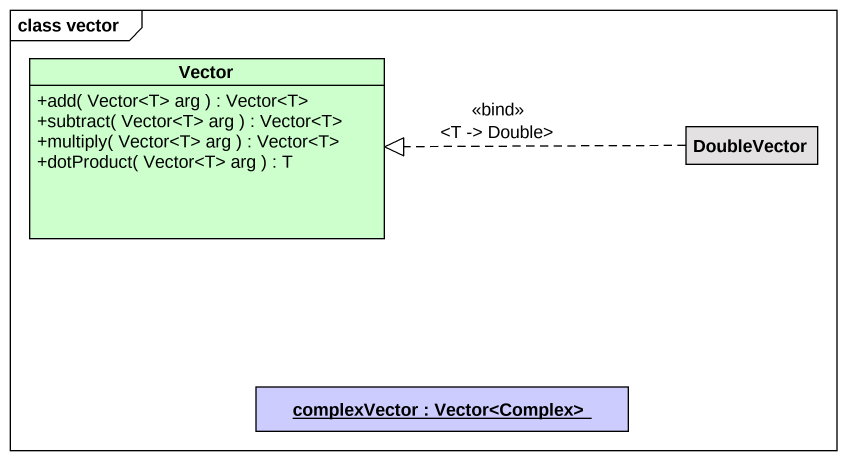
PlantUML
@startuml
mainframe class vector
hide circle
hide empty members
skinparam classAttributeIconSize 0
class Vector #CCFFCC {
  +add( Vector<T> arg ) : Vector<T>
  +subtract( Vector<T> arg ) : Vector<T>
  +multiply( Vector<T> arg ) : Vector<T>
  +dotProduct( Vector<T> arg ) : T
}
class DoubleVector #E3E1E1
object "complexVector : Vector<Complex>" as complexVector #CCCCFF
DoubleVector .left.|> Vector : <<bind>>\n<T -> Double>
@enduml
